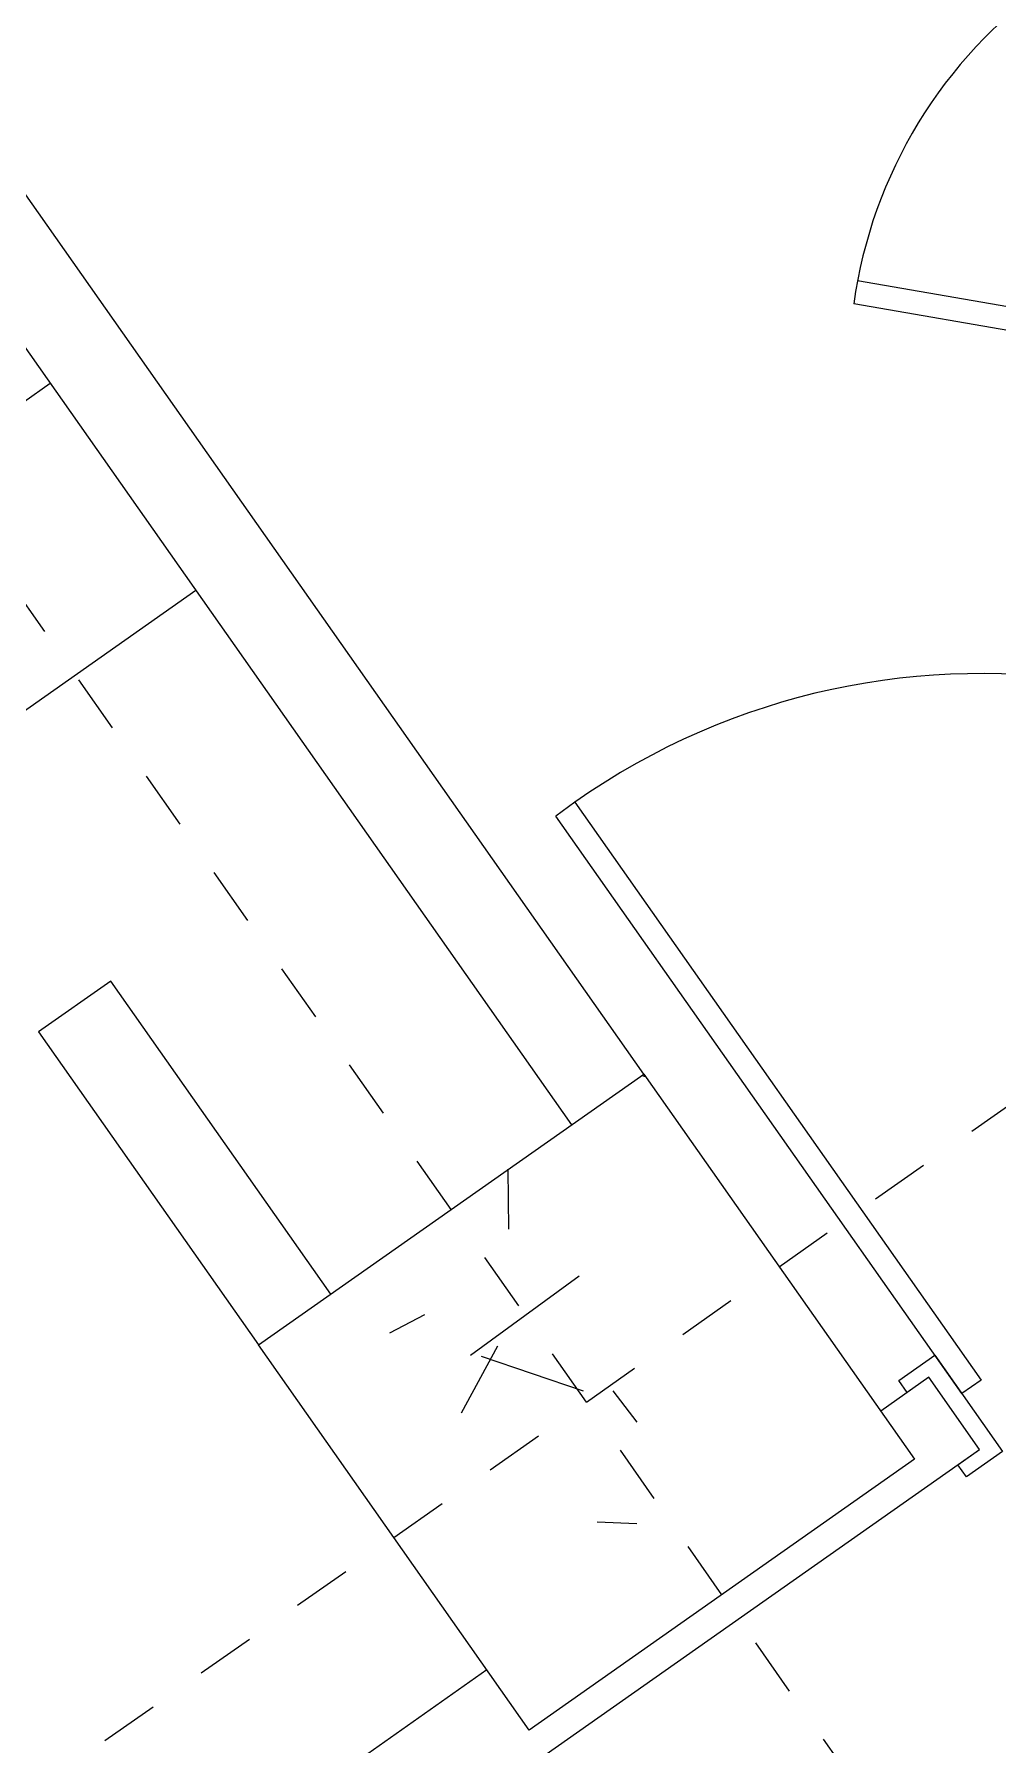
# Model space of a CAD drawing. Extents: x 274235 to 276654, y 142848 to 144425.
# Drawn here: x 276080.533 to 276082.17, y 143068.96 to 143071.865 of the extents above; entities that cross this region are included whole.
import ezdxf

# ---------------------------------------------------------------- set-up
doc = ezdxf.new("R2010")
doc.units = 0
doc.header["$LTSCALE"] = 1.5
doc.linetypes.add('ACM-G-CENTER', pattern=[50.800000000000004, 31.75, -6.350000000000001, 6.350000000000001, -6.350000000000001])
doc.layers.get('0').update_dxf_attribs({"linetype": 'CONTINUOUS', "lineweight": 0})
for name, color, linetype, lineweight in [('_ACM-A-DETL', 7, 'CONTINUOUS', 5), ('_ACM-A-DETL-THIN', 2, 'CONTINUOUS', 5), ('_ACM-A-DOOR', 1, 'CONTINUOUS', 5), ('_ACM-A-GRID', 3, 'CONTINUOUS', 5), ('_ACM-A-WALL-FULL', 6, 'CONTINUOUS', 13), ('_ACM-S-STRU-CLOS', 5, 'CONTINUOUS', 5)]:
    doc.layers.add(name, color=color, linetype=linetype, lineweight=lineweight)

# ---------------------------------------------------------------- blocks, each defined once
blk = doc.blocks.new('M_Concrete-Rectangular-Column - 800 x 800mm-V1183-B1_Working')
at = {"layer": '_ACM-A-DETL', "color": 250}
for p, q in [((-399.9999999999999, 399.9999999999999), (400.0000000000002, 399.9999999999999)), ((-399.9999999999999, -400.0000000000002), (-399.9999999999999, 399.9999999999999)), ((400.0000000000002, 399.9999999999999), (400.0000000000002, -400.0000000000002)), ((400.0000000000002, -400.0000000000002), (-399.9999999999999, -400.0000000000002))]:
    blk.add_line(p, q, dxfattribs=at)
blk = doc.blocks.new('BASEMENT20250512')
at = {"layer": '_ACM-S-STRU-CLOS', "rotation": 45.00000000000107}
blk.add_blockref('M_Concrete-Rectangular-Column - 800 x 800mm-V1183-B1_Working', (840772.5439806592, 637239.1761195561), dxfattribs=at)
blk = doc.blocks.new('M_Concrete-Rectangular-Column - 800 x 800mm-V59-F5_Working')
at = {"layer": '_ACM-S-STRU-CLOS'}
h = blk.add_hatch(dxfattribs=at)
h.set_pattern_fill('FP_63', color=256, style=0, pattern_type=2)
h.set_pattern_definition([(4.999999999999999, (-1045112.11, 143919.825), (940.4236980315761, -1120.75347945461), [152.4, -1676.4]), (310, (-1045112.11, 143919.825), (881.4169468992006, 1280.143601645101), [121.92, -1341.12]), (55.451, (-1045033.741, 143826.428), (1821.84215116403, 159.3758739208037), [129.52, -1424.721]), (1.184, (-1044824.742, 144207.193), (1295.625077865399, -1771.284386199539), [228.6, -2514.6]), (51.63600000000001, (-1044716.773, 144059.586), (2742.61371007499, 56.71003331596489), [194.28, -2137.081]), (306.184, (-1044824.742, 144207.193), (2742.614468039805, 56.68333553822958), [182.88, -2011.68]), (336, (-1044752.9, 143991.667), (279.1610305951743, -1436.159535889394), [152.4, -1676.4]), (281, (-1044752.9, 143991.667), (1391.530565339019, 692.3194066623228), [121.92, -1341.12]), (26.451, (-1044729.636, 143871.987), (1670.686005617264, -743.8533212809045), [129.52, -1424.721]), (352.5, (-1045112.11, 143919.825), (495.7876537561635, 460.8433037540618), [67.056, -1257.808, 67.056, -2640.584]), (352.5, (-1045112.11, 143919.825), (495.7876537561635, 460.8433037540618), [-1391.92, -1294.384, 67.056, -1279.144]), (322.5, (-1045112.11, 143919.825), (944.6960760343029, 188.7172577094912), [67.056, -709.168, 67.056, -1740.408]), (322.5, (-1045112.11, 143919.825), (944.6960760343029, 188.7172577094912), [-843.28, -1227.328, 67.056, -446.024]), (282.5, (-1045432.525, 144240.24), (734.6106044989533, -799.425746572302), [67.056, -440.944, 67.056, -3621.024]), (282.5, (-1045432.525, 144240.24), (734.6106044989533, -799.425746572302), [-575.056, -1517.904, 67.056, -2036.064]), (272.5, (-1045576.21, 144383.924), (981.7811324214794, -694.1109482973148), [67.056, -593.344, 67.056, -2479.04]), (272.5, (-1045576.21, 144383.924), (981.7811324214794, -694.1109482973148), [-727.456, -985.52, 67.056, -1426.464])])
h.paths.add_polyline_path([(-399.9999999988695, -400.000000000117), (400.0000000011219, -400.000000000117), (400.0000000011565, 399.9999999998398), (-399.9999999988349, 399.9999999998398)])
at = {"layer": '_ACM-A-DETL'}
for p, q in [((-399.9999999999999, 399.9999999999999), (400.0000000000002, 399.9999999999999)), ((-399.9999999999999, -400.0000000000002), (-399.9999999999999, 399.9999999999999)), ((400.0000000000002, 399.9999999999999), (400.0000000000002, -400.0000000000002)), ((400.0000000000002, -400.0000000000002), (-399.9999999999999, -400.0000000000002))]:
    blk.add_line(p, q, dxfattribs=at)
blk = doc.blocks.new('ACM_Door-Regular-Single - 1323_1200_ S-2217205-F5_Working')
at = {"layer": '_ACM-A-DOOR'}
for p, q in [((-695.0000000000084, 99.99999999999999), (-620.0000000000083, 99.99999999999999)), ((-695.0000000000084, 74.99999999999999), (-695.0000000000084, 99.99999999999999)), ((-620.0000000000083, 99.99999999999999), (-620.0000000000093, -99.99999999999999)), ((619.9999999999918, 99.99999999999999), (694.9999999999918, 99.99999999999999)), ((619.9999999999898, -99.99999999999999), (619.9999999999918, 99.99999999999999)), ((694.9999999999918, 99.99999999999999), (694.9999999999918, 74.99999999999999)), ((-650.00000000001, 74.99999999999999), (-695.0000000000084, 74.99999999999999)), ((-650.0000000000095, -74.99999999999999), (-650.0000000000095, 74.99999999999999)), ((649.9999999999901, 74.99999999999999), (649.9999999999901, -74.99999999999999)), ((694.9999999999918, 74.99999999999999), (649.9999999999901, 74.99999999999999)), ((579.9999999999928, -1220), (579.9999999999928, -20.00000000000209)), ((579.9999999999928, -20.00000000000209), (619.9999999999918, -20.00000000000209)), ((619.9999999999918, -20.00000000000209), (619.9999999999918, -1219.428454762872)), ((-695.0000000000056, -74.99999999999999), (-650.0000000000095, -74.99999999999999)), ((-695.0000000000056, -99.99999999999999), (-695.0000000000056, -74.99999999999999)), ((649.9999999999906, -74.99999999999999), (694.9999999999936, -74.99999999999999)), ((694.9999999999936, -74.99999999999999), (694.9999999999936, -99.99999999999999)), ((-620.0000000000093, -99.99999999999999), (-695.0000000000056, -99.99999999999999)), ((694.9999999999933, -99.99999999999999), (619.9999999999898, -99.99999999999999)), ((579.9999999999928, -1220), (619.9999999999918, -1219.428454762872))]:
    blk.add_line(p, q, dxfattribs=at)
blk.add_arc((579.9999999999928, -20.00000000000006), 1200.000000000001, 180.0000000000001, 269.9999999999997, dxfattribs=at)
blk = doc.blocks.new('ACM_Door-Regular-Single-45D - 0923_800_ S-45-2486668-F5_Working')
at = {"layer": '_ACM-A-DOOR'}
for p, q in [((-495.0000000000083, 99.99999999999999), (-420.0000000000084, 99.99999999999999)), ((-495.0000000000083, 74.99999999999999), (-495.0000000000083, 99.99999999999999)), ((-420.0000000000084, 99.99999999999999), (-420.0000000000094, -99.99999999999999)), ((419.9999999999919, 99.99999999999999), (494.9999999999919, 99.99999999999999)), ((419.9999999999896, -99.99999999999999), (419.9999999999919, 99.99999999999999)), ((494.9999999999919, 99.99999999999999), (494.9999999999919, 74.99999999999999)), ((-450.0000000000101, 74.99999999999999), (-495.0000000000083, 74.99999999999999)), ((-450.0000000000095, -74.99999999999999), (-450.0000000000095, 74.99999999999999)), ((449.9999999999899, 74.99999999999999), (449.9999999999899, -74.99999999999999)), ((494.9999999999919, 74.99999999999999), (449.9999999999899, 74.99999999999999)), ((-193.9090327718665, -577.3404902775944), (391.7157287525134, 8.284271247444705)), ((419.9999999999918, -20.00000000000209), (391.7157287525134, 8.284271247444638)), ((419.9999999999918, -20.00000000000209), (-165.331761003769, -605.3317610044207)), ((-495.0000000000052, -74.99999999999999), (-450.0000000000095, -74.99999999999999)), ((-495.0000000000052, -99.99999999999999), (-495.0000000000052, -74.99999999999999)), ((449.9999999999905, -74.99999999999999), (494.9999999999938, -74.99999999999999)), ((494.9999999999938, -74.99999999999999), (494.9999999999938, -99.99999999999999)), ((-420.0000000000094, -99.99999999999999), (-495.0000000000052, -99.99999999999999)), ((494.9999999999938, -99.99999999999999), (419.9999999999896, -99.99999999999999))]:
    blk.add_line(p, q, dxfattribs=at)
blk.add_arc((379.9999999999927, -20.00000000000006), 800.0000000000006, 179.9999999999999, 227.0261339722246, dxfattribs=at)
blk = doc.blocks.new('5f0512')
at = {"layer": '_ACM-A-DETL-THIN'}
for p, q in [((-161086.2092902237, -92076.44475903653), (-160626.5898824523, -91616.82535126526)), ((-160782.1533743135, -92380.50067494693), (-160322.5339665422, -91920.8812671759))]:
    blk.add_line(p, q, dxfattribs=at)
at = {"layer": '_ACM-A-GRID', "linetype": 'ACM-G-CENTER'}
for p, q in [((-171310.9733945205, -105044.783174193), (-117853.7008865735, -51587.5106662364)), ((-143733.8089282447, -108863.159792598), (-164098.4842264191, -88498.48449442722))]:
    blk.add_line(p, q, dxfattribs=at)
at = {"layer": '_ACM-A-WALL-FULL', "lineweight": 18}
for p, q in [((-159431.5793741076, -92599.70382530882), (-160916.5036628876, -91114.77953652875)), ((-160739.7269676063, -91503.68826616602), (-159537.6454395257, -92705.76979424676)), ((-160350.8182379353, -92599.70377701719), (-160456.8842551133, -92705.76979419519)), ((-159891.1988301157, -93059.32318483677), (-160350.8182379353, -92599.70377701719)), ((-160456.8842551133, -92705.76979419519), (-159997.2648472937, -93165.38920201478)), ((-158865.8939705262, -93023.9678189127), (-158936.604675515, -93094.6785239015)), ((-158759.8279533482, -93130.0338360907), (-158865.8939705262, -93023.9678189127)), ((-159396.2240832829, -93766.4299660254), (-158759.8279533482, -93130.0338360907)), ((-159519.9678182459, -93642.68632754881), (-161215.4896747989, -95338.20818410197))]:
    blk.add_line(p, q, dxfattribs=at)
at = {"layer": '_ACM-A-DOOR'}
for name, p, rotation in [('ACM_Door-Regular-Single-45D - 0923_800_ S-45-2486668-F5_Working', (-158759.8279533306, -90938.00281442842), 315.0000000000002), ('ACM_Door-Regular-Single - 1323_1200_ S-2217205-F5_Working', (-158353.241554166, -92617.38141973037), 225.0000000000003)]:
    blk.add_blockref(name, p, dxfattribs=dict(at, rotation=rotation))
at = {"layer": '_ACM-S-STRU-CLOS', "rotation": 45.00000000000107}
blk.add_blockref('M_Concrete-Rectangular-Column - 800 x 800mm-V59-F5_Working', (-159431.5794705875, -93165.38925025798), dxfattribs=at)

msp = doc.modelspace()

# ---------------------------------------------------------------- block references
at = {"xscale": 0.0009999999999999994, "yscale": 0.001, "zscale": 0.001, "rotation": 350.1075696352769}
msp.add_blockref('BASEMENT20250512', (275143.7222229671, 142586.2208173259), dxfattribs=at)

# ---------------------------------------------------------------- next in the draw order: block references
msp.add_blockref('5f0512', (276254.5380815538, 143133.931731411), dxfattribs=at)

doc.saveas('drawing.dxf')
